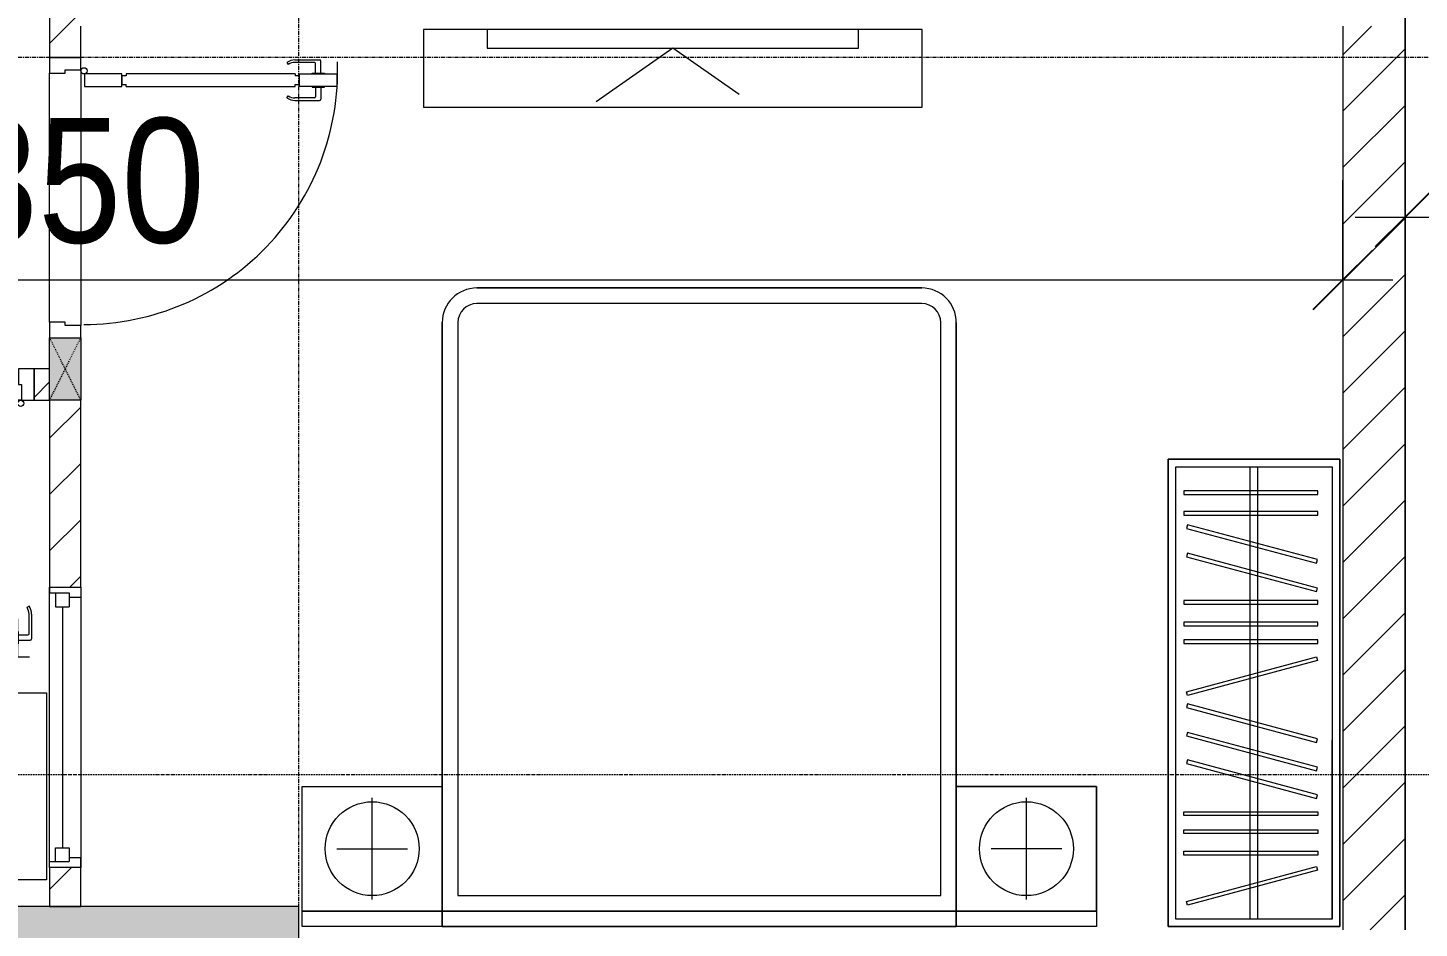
# Model space of a CAD drawing. Header units: millimetres. Extents: x 962 to 239635, y -15958 to 82755.
# Drawn here: x 99733 to 104199, y 25642 to 28532 of the extents above; entities that cross this region are included whole.
import ezdxf

# ---------------------------------------------------------------- set-up
doc = ezdxf.new("R2010")
doc.units = ezdxf.units.MM
for name, pattern in [('Dash', [6, 3, -3]), ('Dash Dot 3_16_', [7.9375, 4.7625, -1.5875, 0, -1.5875]), ('Grid Line', [22.225, 12.7, -3.175, 3.175, -3.175])]:
    doc.linetypes.add(name, pattern=pattern)
for name, color, linetype, lineweight in [('0-1', 7, 'Continuous', 5), ('A-ANNO-DIMS', 211, 'Continuous', 9), ('A-ANNO-DIMS-160', 211, 'Continuous', 9), ('A-DETL-GENF-1', 9, 'Continuous', 9), ('A-DOOR-1', 254, 'Continuous', 9), ('A-DOOR-2', 9, 'Continuous', 9), ('A-FLOR', 192, 'Continuous', 9), ('A-FLOR-2', 9, 'Continuous', 9), ('A-GLAZ-1', 254, 'Continuous', 9), ('A-GLAZ-2', 9, 'Continuous', 9), ('A-WALL-1', 253, 'Continuous', 18), ('A-WALL-2', 9, 'Continuous', 9), ('A-WALL-3', 113, 'Continuous', 18), ('A-WALL-PATT-1', 10, 'Continuous', 9), ('A-WALL-PATT-2', 111, 'Continuous', 9), ('G-ANNO-SYMB-1', 111, 'Dash Dot 3_16_', 18), ('G-IMPT-1', 254, 'Continuous', 9), ('I-FURN-1', 254, 'Continuous', 9), ('S-COLS', 52, 'Continuous', 9), ('S-COLS-1', 52, 'Continuous', 5), ('S-COLS-2', 7, 'Continuous', 18), ('S-COLS-3', 254, 'Continuous', 9), ('S-COLS-4', 253, 'Continuous', 18), ('S-COLS-HDLN-1', 9, 'Dash', 9), ('S-GRID-1', 1, 'Grid Line', 9)]:
    doc.layers.add(name, color=color, linetype=linetype, lineweight=lineweight)
doc.styles.add('UTM Avo', font='UTM Avo.ttf', dxfattribs={"width": 0.9, "height": 400})
doc.dimstyles.new('1_Dim_chi_tiet_2_5', dxfattribs={"dimscale": 304.8, "dimtxt": 399.720379, "dimasz": 0.629921, "dimexe": 0.524934, "dimexo": 0.0625, "dimgap": 0.052493, "dimtad": 1, "dimdec": 0, "dimrnd": 5, "dimzin": 0, "dimdsep": 46, "dimtxsty": 'UTM Avo', "dimblk1": 'OBLIQUE', "dimblk2": 'OBLIQUE', "dimsah": 1, "dimcen": 0.09, "dimdle": 0.524934, "dimazin": 0, "dimtfac": 1, "dimtdec": 4, "dimtix": 1, "dimtmove": 0, "dimatfit": 3, "dimfxl": 1.049869, "dimfxlon": 1, "dimtvp": 1, "dimtolj": 1, "dimtzin": 0, "dimarcsym": 2})
doc.dimstyles.new('1_Dim_chi_tiet_2_5_1', dxfattribs={"dimscale": 304.8, "dimtxt": 399.720379, "dimasz": 0.629921, "dimexe": 0.524934, "dimexo": 0.0625, "dimgap": 0.052493, "dimtad": 1, "dimdec": 0, "dimrnd": 5, "dimzin": 0, "dimdsep": 46, "dimtxsty": 'UTM Avo', "dimblk1": 'OBLIQUE', "dimblk2": 'OBLIQUE', "dimsah": 1, "dimcen": 0.09, "dimdle": 0.524934, "dimazin": 0, "dimtfac": 1, "dimtdec": 4, "dimtix": 1, "dimtmove": 0, "dimatfit": 3, "dimfxl": 1.049869, "dimfxlon": 1, "dimtvp": 1, "dimtolj": 1, "dimtzin": 0, "dimarcsym": 2})
pattern_1 = [(45, (0, 0), (-90.50967, 90.50967), [])]

# ---------------------------------------------------------------- blocks, each defined once
blk = doc.blocks.new('NCV_TKTC_KET CAU_rvt-1-TKCS_MB TẦNG 2')
at = {"layer": 'S-COLS-1'}
blk.add_hatch(color=256, dxfattribs=at).paths.add_polyline_path([(38852.6, 25361.9), (38852.6, 25711.9), (37552.6, 25711.9), (37552.6, 25361.9), (38381.4, 25361.9)])
at = {"layer": 'S-COLS-2'}
for p, q in [((38852.6, 25711.9), (37552.6, 25711.9)), ((38852.6, 25361.9), (38852.6, 25711.9))]:
    blk.add_line(p, q, dxfattribs=at)
blk = doc.blocks.new('DOOR_CW_01 CANH MO-PANEL KINH - DIW_01-900x2200-CỬA GỖ VÂN LAMINATE-V69-TKCS_MB TẦNG 2')
at = {"layer": 'A-DETL-GENF-1'}
for p, q in [((-397, 872), (-357, 872)), ((-397, 752), (-397, 872)), ((-357, 872), (-357, 752)), ((-442, 737), (-442, 816.5)), ((-399, 820.5), (-438, 820.5)), ((-399, 831.8), (-397, 831.8)), ((-399, 792.2), (-399, 831.8)), ((-397, 792.2), (-397, 831.8)), ((-357, 792.2), (-357, 831.8)), ((-355, 831.8), (-357, 831.8)), ((-355, 792.2), (-355, 831.8)), ((-355, 820.5), (-316, 820.5)), ((-312, 737), (-312, 816.5)), ((-434, 799.5), (-434, 737)), ((-399, 803.5), (-430, 803.5)), ((-397, 792.2), (-399, 792.2)), ((-357, 792.2), (-355, 792.2)), ((-355, 803.5), (-324, 803.5)), ((-320, 799.5), (-320, 737)), ((-433.9, 711.2), (-427.3, 715.8)), ((-357, 752), (-397, 752)), ((-397, 738), (-391, 738)), ((-397, 738), (-397, 196)), ((-363, 752), (-391, 752)), ((-391, 752), (-391, 738)), ((-363, 738), (-363, 752)), ((-357, 738), (-363, 738)), ((-357, 196), (-357, 738)), ((-320.1, 711.2), (-326.7, 715.8)), ((-397, 196), (-391, 196)), ((-357, 182), (-397, 182)), ((-397, 182), (-397, 62)), ((-391, 196), (-391, 182)), ((-391, 182), (-363, 182)), ((-357, 196), (-363, 196)), ((-363, 182), (-363, 196)), ((-357, 62), (-357, 182)), ((-397, 62), (-357, 62))]:
    blk.add_line(p, q, dxfattribs=at)
blk.add_circle((-407, 60), 10, dxfattribs=at)
for centre, radius, start, end in [((-407, 60), 814, 360, 92), ((-438, 816.5), 4, 90, 180), ((-316, 816.5), 4, 0, 90), ((-430, 799.5), 4, 90, 180), ((-324, 799.5), 4, 360, 90), ((-397, 737), 45, 180, 215), ((-397, 737), 37, 180, 215), ((-357, 737), 37, 325, 0), ((-357, 737), 45, 325, 0)]:
    blk.add_arc(centre, radius, start, end, dxfattribs=at)
at = {"layer": 'A-DOOR-2'}
for p, q in [((-410, 50), (-450, 50)), ((-450, 50), (-450, -50)), ((-410, 0), (-410, 50)), ((-407, 50), (-382, 50)), ((450, 50), (410, 50)), ((410, 50), (410, 0)), ((-400, 0), (-410, 0)), ((-400, -50), (-400, 0)), ((410, 0), (400, 0)), ((400, 0), (400, -50)), ((-450, -50), (-400, -50)), ((400, -50), (450, -50))]:
    blk.add_line(p, q, dxfattribs=at)
blk = doc.blocks.new('M_Fixed - 900 x 1400-901191-TKCS_MB TẦNG 2')
at = {"layer": 'A-GLAZ-2'}
for p, q in [((-450, 37), (-418, 37)), ((-431, -63), (-431, 0)), ((-431, 0), (-387, 0)), ((-418, 0), (-418, 37)), ((-387, -44), (-387, 0)), ((387, 0), (431, 0)), ((387, -44), (387, 0)), ((418, 0), (418, 37)), ((450, 37), (418, 37)), ((431, -63), (431, 0)), ((-431, -44), (-387, -44)), ((-387, -22), (387, -22)), ((431, -44), (387, -44)), ((-450, -63), (-431, -63)), ((448.9, -63), (431, -63))]:
    blk.add_line(p, q, dxfattribs=at)
blk = doc.blocks.new('MAY GIAT - MAY GIAT_dwg-348053-TKCS_MB TẦNG 2')
at = {"layer": 'G-IMPT-1', "flags": 128}
blk.add_lwpolyline([(5, 596.6), (5, 2.3), (605, 2.3), (605, 596.6)], close=True, dxfattribs=at)
blk = doc.blocks.new('MAY GIAT - MAY GIAT-401071-TKCS_MB TẦNG 2')
at = {"layer": 'I-FURN-1'}
for p, q in [((5, -2.3), (605, -2.3)), ((5, -596.6), (5, -2.3)), ((605, -2.3), (605, -596.6)), ((605, -596.6), (5, -596.6))]:
    blk.add_line(p, q, dxfattribs=at)
at = {"extrusion": (0, 0, -1), "zscale": -1, "rotation": 180}
blk.add_blockref('MAY GIAT - MAY GIAT_dwg-348053-TKCS_MB TẦNG 2', (0, 0), dxfattribs=at)
blk = doc.blocks.new('G1_SOF - BO TRU - 100x200-746114-TKCS_MB TẦNG 2')
at = {"layer": 'S-COLS'}
blk.add_hatch(color=256, dxfattribs=at).paths.add_polyline_path([(50, -100), (50, 100), (-50, 100), (-50, -100)])
at = {"layer": 'S-COLS-4'}
for p, q in [((-50, 100), (50, 100)), ((-50, -100), (-50, 100)), ((50, 100), (50, -100)), ((50, -100), (-50, -100))]:
    blk.add_line(p, q, dxfattribs=at)
at = {"layer": 'S-COLS-HDLN-1'}
for p, q in [((50, -100), (-50, 100)), ((-50, -100), (50, 100))]:
    blk.add_line(p, q, dxfattribs=at)
blk = doc.blocks.new('DOOR_CW_01 CANH MO-PANEL KINH - DIG_01-900x2200-CỬA NHÔM KÍNH-901226-TKCS_MB TẦNG 2')
at = {"layer": 'A-DETL-GENF-1'}
for p, q in [((-397, 872), (-357, 872)), ((-397, 752), (-397, 872)), ((-357, 872), (-357, 752)), ((-442, 737), (-442, 816.5)), ((-399, 820.5), (-438, 820.5)), ((-399, 831.8), (-397, 831.8)), ((-399, 792.2), (-399, 831.8)), ((-397, 792.2), (-397, 831.8)), ((-357, 792.2), (-357, 831.8)), ((-355, 831.8), (-357, 831.8)), ((-355, 792.2), (-355, 831.8)), ((-355, 820.5), (-316, 820.5)), ((-312, 737), (-312, 816.5)), ((-434, 799.5), (-434, 737)), ((-399, 803.5), (-430, 803.5)), ((-397, 792.2), (-399, 792.2)), ((-357, 792.2), (-355, 792.2)), ((-355, 803.5), (-324, 803.5)), ((-320, 799.5), (-320, 737)), ((-433.9, 711.2), (-427.3, 715.8)), ((-357, 752), (-397, 752)), ((-397, 738), (-391, 738)), ((-397, 738), (-397, 196)), ((-363, 752), (-391, 752)), ((-391, 752), (-391, 738)), ((-363, 738), (-363, 752)), ((-357, 738), (-363, 738)), ((-357, 196), (-357, 738)), ((-320.1, 711.2), (-326.7, 715.8)), ((-397, 196), (-391, 196)), ((-357, 182), (-397, 182)), ((-397, 182), (-397, 62)), ((-391, 196), (-391, 182)), ((-391, 182), (-363, 182)), ((-357, 196), (-363, 196)), ((-363, 182), (-363, 196)), ((-357, 62), (-357, 182)), ((-397, 62), (-357, 62))]:
    blk.add_line(p, q, dxfattribs=at)
blk.add_circle((-407, 60), 10, dxfattribs=at)
for centre, radius, start, end in [((-407, 60), 814, 360, 92), ((-438, 816.5), 4, 90, 180), ((-316, 816.5), 4, 0, 90), ((-430, 799.5), 4, 90, 180), ((-324, 799.5), 4, 360, 90), ((-397, 737), 45, 180, 215), ((-397, 737), 37, 180, 215), ((-357, 737), 37, 325, 0), ((-357, 737), 45, 325, 0)]:
    blk.add_arc(centre, radius, start, end, dxfattribs=at)
at = {"layer": 'A-DOOR-2'}
for p, q in [((-410, 50), (-450, 50)), ((-450, 50), (-450, -50)), ((-410, 0), (-410, 50)), ((-407, 50), (-382, 50)), ((450, 50), (410, 50)), ((410, 50), (410, 0)), ((450, -50), (450, 50)), ((-400, 0), (-410, 0)), ((-400, -50), (-400, 0)), ((410, 0), (400, 0)), ((400, 0), (400, -50)), ((-450, -50), (-400, -50)), ((400, -50), (450, -50))]:
    blk.add_line(p, q, dxfattribs=at)
blk = doc.blocks.new('GIUONG NGU-2TAB-1600x2000 - GIUONG NGU-2TAB-1600x2000-901192-TKCS_MB TẦNG 2')
at = {"layer": 'I-FURN-1'}
for p, q in [((569.6, 2050), (1997.1, 2050)), ((1997.1, 2050), (569.6, 2050)), ((1997.1, 2000), (569.6, 2000)), ((458.5, 50), (458.5, 1938.9)), ((458.5, 1938.9), (458.5, 50)), ((508.5, 1938.9), (508.5, 100)), ((2058.2, 100), (2058.2, 1938.9)), ((2108.2, 1938.9), (2108.2, 50)), ((2108.2, 50), (2108.2, 1938.9)), ((8.5, 50), (8.5, 450.3)), ((8.5, 450.3), (458.5, 450.3)), ((8.5, 450.3), (458.5, 450.3)), ((8.5, 50), (8.5, 450.3)), ((458.5, 450.3), (458.5, 50)), ((458.5, 450.3), (458.5, 50)), ((2108.2, 50), (2108.2, 450.3)), ((2108.2, 450.3), (2558.2, 450.3)), ((2108.2, 450.3), (2108.2, 50)), ((2558.2, 450.3), (2108.2, 450.3)), ((2558.2, 450.3), (2558.2, 50)), ((2558.2, 50), (2558.2, 450.3)), ((233.5, 86.8), (233.5, 413.5)), ((2333.2, 86.8), (2333.2, 413.5)), ((120.2, 250.2), (346.8, 250.2)), ((2446.5, 250.2), (2219.8, 250.2)), ((508.5, 100), (2058.2, 100)), ((458.5, 50), (8.5, 50)), ((8.5, 0), (8.5, 50)), ((8.5, 50), (458.5, 50)), ((458.5, 50), (8.5, 50)), ((2108.2, 50), (458.5, 50)), ((458.5, 50), (458.5, 0)), ((458.5, 0), (458.5, 50)), ((458.5, 50), (2108.2, 50)), ((458.5, 50), (2108.2, 50)), ((2558.2, 50), (2108.2, 50)), ((2108.2, 50), (2558.2, 50)), ((2108.2, 0), (2108.2, 50)), ((2108.2, 50), (2108.2, 0)), ((2108.2, 50), (2558.2, 50)), ((2558.2, 50), (2558.2, 0)), ((458.5, 0), (8.5, 0)), ((2108.2, 0), (458.5, 0)), ((458.5, 0), (2108.2, 0)), ((2558.2, 0), (2108.2, 0))]:
    blk.add_line(p, q, dxfattribs=at)
for centre in [(233.5, 250.2), (2333.2, 250.2)]:
    blk.add_circle(centre, 150.7, dxfattribs=at)
for centre, radius, start, end in [((569.6, 1938.9), 111.1, 90, 180), ((569.6, 1938.9), 111.1, 90, 180), ((1997.1, 1938.9), 111.1, 0, 90), ((1997.1, 1938.9), 111.1, 360, 90), ((569.6, 1938.9), 61.1, 90, 180), ((1997.1, 1938.9), 61.1, 360, 90)]:
    blk.add_arc(centre, radius, start, end, dxfattribs=at)
blk = doc.blocks.new('TU QUAN AO-SUITE ROOM_3 - TU QUAN AO-SUITE ROOM_3-885817-TKCS_MB TẦNG 2')
at = {"layer": 'I-FURN-1'}
for p, q in [((0, 0), (-550, 0)), ((-550, 0), (-550, -1500)), ((-550, -1500), (-550, 0)), ((-550, 0), (0, 0)), ((0, -1500), (0, 0)), ((0, 0), (0, -1500)), ((-550, -24), (-550, -576)), ((-526, -24), (-24, -24)), ((-526, -1476), (-526, -24)), ((-526, -24), (-526, -600)), ((-287, -24), (-287, -576)), ((-263, -24), (-263, -576)), ((-24, -24), (-24, -1476)), ((-478.3, -181.1), (-61.3, -69.4)), ((-58.2, -80.9), (-475.2, -192.7)), ((-61.3, -69.4), (-58.2, -80.9)), ((-475.2, -192.7), (-478.3, -181.1)), ((-480.1, -229.7), (-50.1, -229.7)), ((-480.1, -241.7), (-480.1, -229.7)), ((-50.1, -241.7), (-480.1, -241.7)), ((-50.1, -229.7), (-50.1, -241.7)), ((-480.1, -299.2), (-50.1, -299.2)), ((-480.1, -311.2), (-480.1, -299.2)), ((-50.1, -311.2), (-480.1, -311.2)), ((-50.1, -299.2), (-50.1, -311.2)), ((-480.1, -356.4), (-50.1, -356.4)), ((-480.1, -368.4), (-480.1, -356.4)), ((-50.1, -356.4), (-50.1, -368.4)), ((-50.1, -368.4), (-480.1, -368.4)), ((-475.2, -411.5), (-478.3, -423.1)), ((-478.3, -423.1), (-61.3, -534.9)), ((-58.2, -523.3), (-475.2, -411.5)), ((-475.2, -500.3), (-478.3, -511.9)), ((-478.3, -511.9), (-61.3, -623.6)), ((-58.2, -612.1), (-475.2, -500.3)), ((-61.3, -534.9), (-58.2, -523.3)), ((-287, -576), (-287, -1476)), ((-263, -576), (-263, -1476)), ((-526, -1476), (-526, -600)), ((-475.2, -591.5), (-478.3, -603.1)), ((-478.3, -603.1), (-61.3, -714.9)), ((-58.2, -703.3), (-475.2, -591.5)), ((-61.3, -623.6), (-58.2, -612.1)), ((-61.3, -714.9), (-58.2, -703.3)), ((-478.3, -853.9), (-61.3, -742.1)), ((-58.2, -753.7), (-475.2, -865.5)), ((-61.3, -742.1), (-58.2, -753.7)), ((-475.2, -865.5), (-478.3, -853.9)), ((-480.1, -908.6), (-480.1, -920.6)), ((-480.1, -908.6), (-480.1, -920.6)), ((-50.1, -908.6), (-480.1, -908.6)), ((-480.1, -920.6), (-50.1, -920.6)), ((-50.1, -920.6), (-50.1, -908.6)), ((-480.1, -965.8), (-480.1, -977.8)), ((-480.1, -965.8), (-480.1, -977.8)), ((-50.1, -965.8), (-480.1, -965.8)), ((-480.1, -977.8), (-50.1, -977.8)), ((-50.1, -977.8), (-50.1, -965.8)), ((-480.1, -1035.3), (-480.1, -1047.3)), ((-480.1, -1035.3), (-480.1, -1047.3)), ((-50.1, -1035.3), (-480.1, -1035.3)), ((-480.1, -1047.3), (-50.1, -1047.3)), ((-50.1, -1047.3), (-50.1, -1035.3)), ((-475.2, -1075.3), (-478.3, -1086.9)), ((-478.3, -1086.9), (-61.3, -1198.6)), ((-58.2, -1187.1), (-475.2, -1075.3)), ((-475.2, -1166.5), (-478.3, -1178.1)), ((-478.3, -1178.1), (-61.3, -1289.9)), ((-58.2, -1278.3), (-475.2, -1166.5)), ((-61.3, -1198.6), (-58.2, -1187.1)), ((-61.3, -1289.9), (-58.2, -1278.3)), ((-480.1, -1320.5), (-480.1, -1332.5)), ((-480.1, -1320.5), (-480.1, -1332.5)), ((-50.1, -1320.5), (-480.1, -1320.5)), ((-480.1, -1332.5), (-50.1, -1332.5)), ((-50.1, -1332.5), (-50.1, -1320.5)), ((-480.1, -1386.9), (-480.1, -1398.9)), ((-480.1, -1386.9), (-480.1, -1398.9)), ((-50.1, -1386.9), (-480.1, -1386.9)), ((-480.1, -1398.9), (-50.1, -1398.9)), ((-50.1, -1398.9), (-50.1, -1386.9)), ((-550, -1500), (0, -1500)), ((0, -1500), (-550, -1500)), ((-24, -1476), (-526, -1476))]:
    blk.add_line(p, q, dxfattribs=at)
blk = doc.blocks.new('RES_BAN AN - RES_BAN AN-901223-TKCS_MB TẦNG 2')
at = {"layer": 'I-FURN-1'}
for p, q in [((1600, 0), (0, 0)), ((0, 0), (0, -250)), ((1600, -250), (1600, 0)), ((0, -250), (1600, -250))]:
    blk.add_line(p, q, dxfattribs=at)
blk = doc.blocks.new('KE TIVI-2 - KE TIVI-2-885819-TKCS_MB TẦNG 2')
at = {"layer": 'I-FURN-1'}
for p, q in [((-595.6, 0), (-595.6, -60)), ((595.6, 0), (-595.6, 0)), ((595.6, -60), (595.6, 0)), ((-595.6, -60), (595.6, -60)), ((0, -60), (-245.7, -232.1)), ((213, -209.1), (0, -60))]:
    blk.add_line(p, q, dxfattribs=at)
blk = doc.blocks.new('NCV_TKTC_TANG 2_rvt-1-TKCS_MB TẦNG 2')
at = {"layer": 'A-WALL-PATT-1'}
h = blk.add_hatch(dxfattribs=at)
h.set_pattern_fill('FP_1', color=256, style=0, pattern_type=2)
h.set_pattern_definition(pattern_1)
h.paths.add_polyline_path([(38152.6, 25711.9), (38152.6, 25836.9), (38052.6, 25836.9), (38052.6, 25711.9)])
h.paths.add_polyline_path([(38152.6, 26736.9), (38152.6, 27336.9), (38052.6, 27336.9), (38052.6, 26736.9)])
h.paths.add_polyline_path([(38052.6, 28436.9), (38152.6, 28436.9), (38152.6, 28736.5), (38052.6, 28736.5)])
h.paths.add_polyline_path([(38052.6, 29536.5), (38152.6, 29536.5), (38152.6, 30436.9), (38052.6, 30436.9), (38052.6, 29966.3)])
h = blk.add_hatch(dxfattribs=at)
h.set_pattern_fill('FP_1', color=256, style=0, pattern_type=2)
h.set_pattern_definition(pattern_1)
h.paths.add_polyline_path([(37052.6, 27336.9), (37102.6, 27336.9), (37102.6, 27436.9), (37052.6, 27436.2)])
h.paths.add_polyline_path([(38002.6, 27336.9), (38052.6, 27336.9), (38052.6, 27436.9), (38002.6, 27436.9)])
at = {"layer": 'A-FLOR-2'}
for p, q in [((38052.6, 27586.9), (38052.6, 28386.9)), ((38152.6, 28396.9), (38152.6, 27576.9))]:
    blk.add_line(p, q, dxfattribs=at)
at = {"layer": 'A-WALL-1'}
for p, q in [((38052.6, 28736.5), (38052.6, 28436.9)), ((38152.6, 28436.9), (38152.6, 28536.9)), ((38052.6, 28436.9), (38152.6, 28436.9)), ((38052.6, 27436.9), (38002.6, 27436.9)), ((38002.6, 27436.9), (38002.6, 27336.9)), ((38002.6, 27336.9), (38052.6, 27336.9)), ((38052.6, 27336.9), (38052.6, 26736.9)), ((38152.6, 26736.9), (38152.6, 27336.9)), ((38052.6, 26736.9), (38152.6, 26736.9)), ((38052.6, 25836.9), (38052.6, 25711.9)), ((38152.6, 25836.9), (38052.6, 25836.9)), ((38152.6, 25711.9), (38152.6, 25836.9)), ((38052.6, 25711.9), (38152.6, 25711.9))]:
    blk.add_line(p, q, dxfattribs=at)
at = {"layer": 'A-WALL-2'}
for p, q in [((38052.6, 27586.9), (38052.6, 28386.9)), ((38152.6, 28396.9), (38152.6, 27576.9)), ((38052.6, 25836.9), (38052.6, 26736.9)), ((38152.6, 26736.9), (38152.6, 25836.9))]:
    blk.add_line(p, q, dxfattribs=at)
at = {"layer": 'A-DOOR-1'}
for name, p, rotation in [('DOOR_CW_01 CANH MO-PANEL KINH - DIW_01-900x2200-CỬA GỖ VÂN LAMINATE-V69-TKCS_MB TẦNG 2', (38102.6, 27986.9), 270.0000000000009), ('DOOR_CW_01 CANH MO-PANEL KINH - DIG_01-900x2200-CỬA NHÔM KÍNH-901226-TKCS_MB TẦNG 2', (37552.6, 27386.9), 180)]:
    blk.add_blockref(name, p, dxfattribs=dict(at, rotation=rotation))
at = {"layer": 'A-GLAZ-1', "rotation": 270.0000000000009}
blk.add_blockref('M_Fixed - 900 x 1400-901191-TKCS_MB TẦNG 2', (38115.6, 26286.9), dxfattribs=at)
at = {"layer": 'I-FURN-1'}
for name, p in [('RES_BAN AN - RES_BAN AN-901223-TKCS_MB TẦNG 2', (39252.6, 28526.9)), ('KE TIVI-2 - KE TIVI-2-885819-TKCS_MB TẦNG 2', (40052.6, 28526.9)), ('GIUONG NGU-2TAB-1600x2000 - GIUONG NGU-2TAB-1600x2000-901192-TKCS_MB TẦNG 2', (38854.1, 25646.9))]:
    blk.add_blockref(name, p, dxfattribs=at)
for name, p, rotation in [('TU QUAN AO-SUITE ROOM_3 - TU QUAN AO-SUITE ROOM_3-885817-TKCS_MB TẦNG 2', (41642.6, 25646.9), 180), ('MAY GIAT - MAY GIAT-401071-TKCS_MB TẦNG 2', (38044.8, 26402.4), 270.0000000000009)]:
    blk.add_blockref(name, p, dxfattribs=dict(at, rotation=rotation))
at = {"layer": 'S-COLS-3'}
blk.add_blockref('G1_SOF - BO TRU - 100x200-746114-TKCS_MB TẦNG 2', (38102.6, 27436.9), dxfattribs=at)
blk = doc.blocks.new('DIMBLOCK227-TKCS_MB TẦNG 2')
at = {"layer": 'A-ANNO-DIMS-160'}
for p, q in [((104153.5, 28244.6), (104153.5, 27764.6)), ((104153.5, 27924.6), (104153.5, 28244.6)), ((106203.5, 28244.6), (106203.5, 27764.6)), ((106203.5, 27924.6), (106203.5, 28244.6)), ((103993.5, 27924.6), (106363.5, 27924.6))]:
    blk.add_line(p, q, dxfattribs=at)
at = {"layer": 'A-ANNO-DIMS-160', "lineweight": 25}
for p, q in [((104153.5, 27924.6), (104249.5, 28020.6)), ((106203.5, 27924.6), (106299.5, 28020.6)), ((104153.5, 27924.6), (104057.5, 27828.6)), ((106203.5, 27924.6), (106107.5, 27828.6))]:
    blk.add_line(p, q, dxfattribs=at)
at = {"layer": 'A-ANNO-DIMS-160', "color": 0, "insert": (104630.7, 28444.2), "char_height": 400, "width": 1314.636, "attachment_point": 1, "line_spacing_factor": 1.110334, "style": 'UTM Avo'}
blk.add_mtext('2050', dxfattribs=at)
blk = doc.blocks.new('_Oblique')
at = {"color": 0, "linetype": 'ByBlock', "lineweight": -2}
blk.add_line((-0.5, -0.5), (0.5, 0.5), dxfattribs=at)
blk = doc.blocks.new('DIMBLOCK349-TKCS_MB TẦNG 2')
at = {"layer": 'A-ANNO-DIMS-160'}
for p, q in [((95603.5, 28042.5), (95603.5, 27562.5)), ((95603.5, 27722.5), (95603.5, 28042.5)), ((103953.5, 28042.5), (103953.5, 27562.5)), ((103953.5, 27722.5), (103953.5, 28042.5)), ((95443.5, 27722.5), (104113.5, 27722.5))]:
    blk.add_line(p, q, dxfattribs=at)
at = {"layer": 'A-ANNO-DIMS-160', "lineweight": 25}
for p, q in [((95603.5, 27722.5), (95699.5, 27818.5)), ((103953.5, 27722.5), (104049.5, 27818.5)), ((95603.5, 27722.5), (95507.5, 27626.5)), ((103953.5, 27722.5), (103857.5, 27626.5))]:
    blk.add_line(p, q, dxfattribs=at)
at = {"layer": 'A-ANNO-DIMS-160', "color": 0, "insert": (99230.7, 28242.2), "char_height": 400, "width": 1314.636, "attachment_point": 1, "line_spacing_factor": 1.110334, "style": 'UTM Avo'}
blk.add_mtext('8350', dxfattribs=at)

msp = doc.modelspace()

# ---------------------------------------------------------------- hatches: boundary and pattern name
at = {"layer": 'A-WALL-PATT-2'}
h = msp.add_hatch(dxfattribs=at)
h.set_pattern_fill('FP_1', color=256, style=0, pattern_type=2)
h.set_pattern_definition([(45, (61750.9, 0), (-90.50967, 90.50967), [])])
h.paths.add_polyline_path([(103953.5, 25636.9), (104153.5, 25636.9), (104153.5, 28536.9), (103953.5, 28536.9), (103953.5, 25733.6)])

# ---------------------------------------------------------------- linework, layer by layer
at = {"layer": 'A-FLOR'}
msp.add_line((104153.5, 29586.9), (104153.5, 25636.9), dxfattribs=at)
at = {"layer": 'A-WALL-3'}
for p, q in [((104153.5, 25636.9), (104153.5, 29586.9)), ((103953.5, 28536.9), (103953.5, 25636.9))]:
    msp.add_line(p, q, dxfattribs=at)
at = {"layer": 'G-ANNO-SYMB-1'}
msp.add_line((90498.7, 26135.3), (196677.7, 26135.3), dxfattribs=at)
at = {"layer": 'S-GRID-1'}
for p, q in [((100603.5, 19351.6), (100603.5, 76542.3)), ((189415.6, 28436.9), (96253.4, 28436.9))]:
    msp.add_line(p, q, dxfattribs=at)

# ---------------------------------------------------------------- block references
at = {"layer": '0-1'}
for name in ['NCV_TKTC_KET CAU_rvt-1-TKCS_MB TẦNG 2', 'NCV_TKTC_TANG 2_rvt-1-TKCS_MB TẦNG 2']:
    msp.add_blockref(name, (61750.9, 0), dxfattribs=at)

# ---------------------------------------------------------------- dimensions: what is measured, and where the dimension line sits
at = {"layer": 'A-ANNO-DIMS'}
for base, p1, p2, dimstyle, override, picture, middle in [((106203.5, 27924.6), (104153.5, 28244.6), (106203.5, 28244.6), '1_Dim_chi_tiet_2_5', {"dimpost": '<>', "dimfxl": 2050}, 'DIMBLOCK227-TKCS_MB TẦNG 2', (105178.5, 28147.6)), ((103953.5, 27722.5), (95603.5, 28042.5), (103953.5, 28042.5), '1_Dim_chi_tiet_2_5_1', {"dimpost": '<>', "dimfxl": 8349.928669}, 'DIMBLOCK349-TKCS_MB TẦNG 2', (99778.5, 27945.5))]:
    dim = msp.add_linear_dim(base=base, p1=p1, p2=p2, dimstyle=dimstyle, override=override, dxfattribs=at)
    dim.commit()
    dim.dimension.update_dxf_attribs({"geometry": picture, "text_midpoint": middle})

doc.saveas('drawing.dxf')
